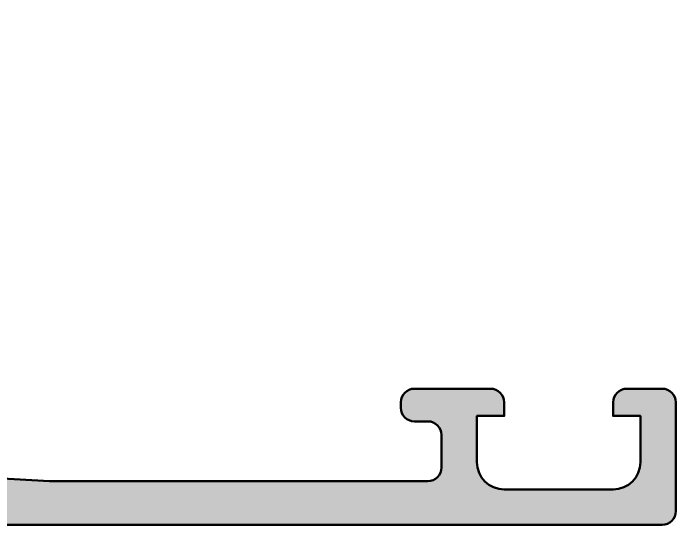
# Model space of a CAD drawing. Extents: x 0 to 67, y 0 to 82.7.
# Drawn here: x 42.67 to 67, y 0 to 18.8 of the extents above; entities that cross this region are included whole.
import ezdxf

# ---------------------------------------------------------------- set-up
doc = ezdxf.new("R2010")
doc.units = 0
doc.layers.add('0S-Alu contour', color=7, linetype='Continuous', lineweight=50)
doc.layers.add('0S-Alu hatch', color=252, linetype='Continuous', lineweight=25)

# ---------------------------------------------------------------- blocks, each defined once
blk = doc.blocks.new('357410__69F29B72_6707_44F7_B56D_9465101F1DC2_')
at = {"layer": '0S-Alu hatch'}
h = blk.add_hatch(color=256, dxfattribs=at)
edge = h.paths.add_edge_path()
edge.add_arc((1.499999999999549, 12.49885488013193), 0.4999999999997762, 90.0000000000259, 180)
edge.add_line((0.9999999999997735, 12.49885488013193), (1.000000000000454, 7.999999999999529))
edge.add_arc((1.499999999999771, 7.99999999999919), 0.499999999999317, 180, 269.9999999999481)
edge.add_line((1.499999999999318, 7.499999999999873), (2.999620259335415, 7.499999999999416))
edge.add_line((2.999620259335415, 7.499999999999416), (2.999620259335186, 7.46421836450143))
edge.add_arc((3.164084523805417, 7.464218364501323), 0.1644642644702308, 180, 296.6479838913181)
edge.add_ellipse((3.798482728659506, 6.200000000000314), major_axis=(-1.250000000000136, 0), ratio=1, start_angle=63.352016108747705, end_angle=296.6479838912639, ccw=False)
edge.add_arc((3.164084523805594, 4.935781635498766), 0.1644642644706334, 63.3520161087329, 180)
edge.add_line((2.99962025933496, 4.935781635498766), (2.999620259334731, 4.900000017331747))
edge.add_line((2.999620259334731, 4.900000017331747), (0.5000228205135491, 4.900114101528616))
edge.add_arc((0.4999999999995341, 4.400114102049857), 0.4999999999995342, 89.99738496172033, 180)
edge.add_line((-1e-16, 4.400114102049857), (0, 0.5000228205134221))
edge.add_arc((0.4999999994796668, 0.5000000000004283), 0.5000000000004425, 179.9973849618429, 270.0000000000638)
edge.add_line((0.4999999994802236, -1.42e-14), (66.50000000000041, -4.832e-13))
edge.add_arc((66.50000000000036, 0.4999999999993775), 0.4999999999998607, 270.0000000000065, 360)
edge.add_line((67.00000000000021, 0.4999999999993775), (66.99999999999955, 4.499999999999744))
edge.add_arc((66.5, 4.500000000000198), 0.4999999999995453, 0, 89.99999999992184)
edge.add_line((66.50000000000068, 4.999999999999744), (65.19999999999959, 4.999999999999744))
edge.add_arc((65.19999999999948, 4.500000000000099), 0.4999999999996448, 89.99999999998697, 180)
edge.add_line((64.69999999999983, 4.500000000000099), (64.69999999999959, 3.999999999999744))
edge.add_line((64.69999999999959, 3.999999999999744), (65.69999999999959, 3.999999999999743))
edge.add_line((65.69999999999959, 3.999999999999743), (65.69999999999958, 2.29999999999994))
edge.add_ellipse((64.69999999999963, 2.299999999999744), major_axis=(-0.999999999999943, 0), ratio=1, start_angle=90.00000000001222, end_angle=180, ccw=False)
edge.add_line((64.69999999999985, 1.299999999999807), (60.69999999999915, 1.299999999999698))
edge.add_ellipse((60.69999999999983, 2.299999999999244), major_axis=(-0.9999999999995461, 0), ratio=1, start_angle=0, end_angle=89.99999999996089, ccw=False)
edge.add_line((59.70000000000029, 2.299999999999247), (59.70000000000005, 3.999999999999532))
edge.add_line((59.70000000000005, 3.999999999999532), (60.6999999999996, 3.99999999999963))
edge.add_line((60.6999999999996, 3.99999999999963), (60.6999999999996, 4.49999999999963))
edge.add_arc((60.19999999999971, 4.499999999999849), 0.4999999999998935, 0, 89.99999999998779)
edge.add_line((60.19999999999981, 4.999999999999742), (57.39999999999987, 4.999999999999744))
edge.add_arc((57.40000000000008, 4.499999999999753), 0.4999999999999903, 90.00000000002362, 180)
edge.add_line((56.90000000000008, 4.499999999999753), (56.89999999999987, 4.299999999999923))
edge.add_arc((57.40000000000003, 4.299999999999855), 0.5000000000001564, 180, 269.9999999999796)
edge.add_line((57.39999999999986, 3.799999999999698), (57.89999999999963, 3.799999999999699))
edge.add_ellipse((57.89999999999942, 3.299999999999034), major_axis=(-0.5000000000006648, 0), ratio=1, start_angle=180, end_angle=269.99999999997556, ccw=False)
edge.add_line((58.40000000000008, 3.299999999999029), (58.39999999999985, 2.099999999999305))
edge.add_ellipse((57.89999999999991, 2.099999999999828), major_axis=(-0.4999999999999432, 0), ratio=1, start_angle=89.99999999996578, end_angle=180, ccw=False)
edge.add_line((57.8999999999996, 1.599999999999883), (43.99999999999705, 1.599999999999781))
edge.add_line((43.99999999999705, 1.599999999999781), (37.94295020946173, 1.946117130887486))
edge.add_ellipse((38.00000000000016, 2.944488465311615), major_axis=(-1.000000000000146, 0), ratio=1, start_angle=0, end_angle=86.72951207682178, ccw=False)
edge.add_line((37.00000000000001, 2.944488465311611), (37, 8.79999999961901))
edge.add_ellipse((37.52500000039982, 9.299999999999752), major_axis=(-0.7250000005521066, 0), ratio=1, start_angle=-43.60281897267538, end_angle=43.602818972701414, ccw=False)
edge.add_line((36.99999999999977, 9.800000000380257), (36.99999999999977, 12.49999999999906))
edge.add_ellipse((37.07896834824692, 12.76796818220607), major_axis=(-0.2793616772218706, 0), ratio=1, start_angle=-1.1645893740699762, end_angle=73.5801235805103, ccw=False)
edge.add_line((36.79966437719669, 12.77364607404976), (36.79966437719599, 13.22724007405143))
edge.add_ellipse((37.07853247283917, 13.232900733528), major_axis=(-0.2789255417371477, 0), ratio=1, start_angle=-73.57540544472249, end_angle=1.162870072786177, ccw=False)
edge.add_line((36.99966537719637, 13.50044407405104), (36.99966537719568, 15.3804550740592))
edge.add_arc((36.69966537719584, 15.38045507405989), 0.2999999999998337, 0, 89.99999999989144)
edge.add_line((36.69966537719641, 15.68045507405972), (35.71969105815378, 15.68045507405961))
edge.add_arc((35.71969105815321, 15.38045507405976), 0.2999999999998515, 89.99999999989144, 180)
edge.add_line((35.41969105815336, 15.38045507405976), (35.41969105815314, 12.62045707405943))
edge.add_ellipse((35.29969105724364, 12.62045707405956), major_axis=(-0.1200000009094992, 0), ratio=1, start_angle=88.05338239233407, end_angle=180, ccw=False)
edge.add_line((35.29561485512317, 12.50052632406377), (30.99999999999977, 12.49999999999909))
edge.add_ellipse((30.99999999999976, 12.99999999999909), major_axis=(-0.5, 0), ratio=1, start_angle=0, end_angle=90.0000000000004, ccw=False)
edge.add_line((30.49999999999977, 12.99999999999909), (30.49999999999977, 13.6999999999991))
edge.add_line((30.49999999999977, 13.6999999999991), (31.88149545762215, 16.09282032302664))
edge.add_arc((31.76188021535149, 16.16188021535078), 0.1381197846482828, 330.0000000000019, 457.702437494094)
edge.add_arc((32.2095420388012, 11.32006509418352), 5.000465915440444, 95.34922800961911, 158.1878454940753)
edge.add_ellipse((27.10287083966966, 13.36384457125108), major_axis=(-0.499999999999996, 0), ratio=1, start_angle=64.99999999999778, end_angle=158.1878454940761, ccw=False)
edge.add_line((26.89156170879929, 12.91069067773277), (21.72007566707026, 15.32219422303301))
edge.add_ellipse((21.93138479794065, 15.77534811655134), major_axis=(-0.5000000000000233, 0), ratio=1, start_angle=20.819289221719828, end_angle=64.9999999999971, ccw=False)
edge.add_arc((16.79050139666486, 13.82052898054743), 4.999999999999972, 20.81928922171844, 84.6507719903807)
edge.add_arc((17.23811978464874, 18.66188021535146), 0.1381197846482985, 82.29756250590837, 209.9999999999924)
edge.add_line((17.11850454237807, 18.59282032302732), (18.50000000000045, 16.19999999999978))
edge.add_line((18.50000000000045, 16.19999999999978), (18.50000000000045, 15.49999999999977))
edge.add_ellipse((18.00000000000046, 15.49999999999976), major_axis=(-0.4999999999999929, 0), ratio=1, start_angle=89.9999999999996, end_angle=180, ccw=False)
edge.add_line((18.00000000000045, 14.99999999999977), (13.70119006412938, 15.00000615864176))
edge.add_ellipse((13.69997431904355, 15.11999999999934), major_axis=(-0.1199999999994153, 0), ratio=1, start_angle=0, end_angle=90.58048545044471, ccw=False)
edge.add_line((13.57997431904414, 15.11999999999934), (13.57997431904254, 17.87999800000021))
edge.add_arc((13.27997431904338, 17.87999800000089), 0.299999999999164, 0, 89.99999999989178)
edge.add_line((13.27997431904395, 18.17999800000005), (12.30000000000063, 18.17999799999971))
edge.add_arc((12.3000000000004, 17.87999799999976), 0.2999999999999545, 89.99999999995693, 180)
edge.add_line((12.00000000000045, 17.87999799999976), (11.99999999999999, 15.9999869999916))
edge.add_ellipse((11.92113290435717, 15.73244365946828), major_axis=(-0.2789255417374166, 0), ratio=1, start_angle=178.8371299271536, end_angle=253.575405444735, ccw=False)
edge.add_line((12.20000100000061, 15.72678299999141), (12.2000010000006, 15.27318899999043))
edge.add_ellipse((11.92116355345789, 15.26752059199266), major_axis=(-0.2788950563270881, 0), ratio=1, start_angle=106.4198764194081, end_angle=181.1645893739749, ccw=False)
edge.add_line((12.00000000000044, 14.99999999999975), (3.499999999999769, 14.99999999999964))
edge.add_arc((3.499999999999827, 14.49999999999981), 0.4999999999998295, 90.00000000000674, 180)
edge.add_line((2.999999999999998, 14.49999999999981), (2.999999999999546, 13.49885488013159))
edge.add_ellipse((2.499999999999711, 13.49885488013176), major_axis=(-0.4999999999998348, 0), ratio=1, start_angle=89.9999999999547, end_angle=180, ccw=False)
edge.add_line((2.499999999999316, 12.99885488013192), (1.499999999999323, 12.9988548801317))
edge = h.paths.add_edge_path()
edge.add_arc((3.900000000286921, 11.79885483518672), 0.4999999999996962, 269.9999974225636, 359.9980588020262)
edge.add_line((4.399999999999649, 11.79883789503868), (4.400030532214473, 12.70001694014851))
edge.add_ellipse((4.900030531927073, 12.7), major_axis=(-0.4999999999995684, 0), ratio=1, start_angle=270.00000000002615, end_angle=359.99805880202615, ccw=False)
edge.add_line((4.900030531926844, 13.19999999999957), (21.42788536740385, 13.19999999999979))
edge.add_ellipse((21.42788536740385, 12.69999999999981), major_axis=(-0.4999999999999786, 0), ratio=1, start_angle=244.99999999999602, end_angle=269.9999999999996, ccw=False)
edge.add_line((21.63919449827422, 13.1531538935181), (26.79953820045112, 10.74684610648078))
edge.add_arc((27.01084733132149, 11.19999999999911), 0.5000000000000036, 244.9999999999982, 270.0000000000008)
edge.add_line((27.01084733132149, 10.6999999999991), (35.10000000000011, 10.69999999999907))
edge.add_ellipse((35.10000000000012, 10.19999999999906), major_axis=(-0.5, 0), ratio=1, start_angle=180, end_angle=270.00000000000165, ccw=False)
edge.add_line((35.60000000000012, 10.19999999999906), (35.5999999999999, 2.099999999999525))
edge.add_ellipse((35.10000000000001, 2.099999999999652), major_axis=(-0.499999999999885, 0), ratio=1, start_angle=89.99999999998698, end_angle=180, ccw=False)
edge.add_line((35.0999999999999, 1.599999999999767), (1.90000000000009, 1.599999999999781))
edge.add_ellipse((1.899999999999749, 2.099999999999667), major_axis=(-0.4999999999998864, 0), ratio=1, start_angle=0, end_angle=90.00000000003911, ccw=False)
edge.add_line((1.399999999999863, 2.099999999999667), (1.399999999999423, 2.999999999999722))
edge.add_ellipse((1.899999999999601, 2.999999999999722), major_axis=(-0.5000000000001777, 0), ratio=1, start_angle=269.9999999999959, end_angle=360, ccw=False)
edge.add_line((1.899999999999636, 3.4999999999999), (3.798482728659336, 3.499999999999872))
edge.add_arc((3.798482728659281, 6.200000000014792), 2.70000000001492, 270.0000000000012, 466.3065154694726)
edge.add_ellipse((2.900000000003705, 9.271274781995494), major_axis=(-0.5000000000042966, 0), ratio=1, start_angle=0, end_angle=106.3065154694747, ccw=False)
edge.add_line((2.399999999999409, 9.271274781995494), (2.400000000000091, 10.79885488014687))
edge.add_ellipse((2.899999999999772, 10.79885488014687), major_axis=(-0.4999999999996808, 0), ratio=1, start_angle=269.99999742256654, end_angle=360, ccw=False)
edge.add_line((2.900000022492122, 11.29885488014655), (3.899999977794545, 11.29885483518702))
at = {"layer": '0S-Alu contour', "color": 7}
for points in [[(17.11850454237807, 18.59282032302732), (18.50000000000045, 16.19999999999978), (18.50000000000045, 15.49999999999977)], [(13.27997431904395, 18.17999800000005), (12.30000000000063, 18.17999799999971)], [(12.00000000000045, 17.87999799999976), (11.99999999999999, 15.9999869999916)], [(13.57997431904414, 15.11999999999934), (13.57997431904254, 17.87999800000021)], [(30.49999999999977, 12.99999999999909), (30.49999999999977, 13.6999999999991), (31.88149545762215, 16.09282032302664)], [(12.20000100000061, 15.72678299999141), (12.2000010000006, 15.27318899999043)], [(36.69966537719641, 15.68045507405972), (35.71969105815378, 15.68045507405961)], [(35.41969105815336, 15.38045507405976), (35.41969105815314, 12.62045707405943)], [(36.99966537719637, 13.50044407405104), (36.99966537719568, 15.3804550740592)], [(26.89156170879929, 12.91069067773277), (21.72007566707026, 15.32219422303301)], [(12.00000000000044, 14.99999999999975), (3.499999999999769, 14.99999999999964)], [(18.00000000000045, 14.99999999999977), (13.70119006412938, 15.00000615864176)], [(2.999999999999998, 14.49999999999981), (2.999999999999546, 13.49885488013159)], [(4.900030531926844, 13.19999999999957), (21.42788536740385, 13.19999999999979)], [(21.63919449827422, 13.1531538935181), (26.79953820045112, 10.74684610648078)], [(36.79966437719669, 12.77364607404976), (36.79966437719599, 13.22724007405143)], [(2.499999999999316, 12.99885488013192), (1.499999999999323, 12.9988548801317)], [(4.399999999999649, 11.79883789503868), (4.400030532214473, 12.70001694014851)], [(0.9999999999997735, 12.49885488013193), (1.000000000000454, 7.999999999999529)], [(35.29561485512317, 12.50052632406377), (30.99999999999977, 12.49999999999909)], [(36.99999999999977, 9.800000000380257), (36.99999999999977, 12.49999999999906)], [(2.900000022492122, 11.29885488014655), (3.899999977794545, 11.29885483518702)], [(2.399999999999409, 9.271274781995494), (2.400000000000091, 10.79885488014687)], [(27.01084733132149, 10.6999999999991), (35.10000000000011, 10.69999999999907)], [(35.60000000000012, 10.19999999999906), (35.5999999999999, 2.099999999999525)], [(37.00000000000001, 2.944488465311611), (37, 8.79999999961901)], [(1.499999999999318, 7.499999999999873), (2.999620259335415, 7.499999999999416), (2.999620259335186, 7.46421836450143)], [(2.99962025933496, 4.935781635498766), (2.999620259334731, 4.900000017331747), (0.5000228205135491, 4.900114101528616)], [(60.19999999999981, 4.999999999999742), (57.39999999999987, 4.999999999999744)], [(66.50000000000068, 4.999999999999744), (65.19999999999959, 4.999999999999744)], [(-1e-16, 4.400114102049857), (0, 0.5000228205134221)], [(56.90000000000008, 4.499999999999753), (56.89999999999987, 4.299999999999923)], [(59.70000000000029, 2.299999999999247), (59.70000000000005, 3.999999999999532), (60.6999999999996, 3.99999999999963), (60.6999999999996, 4.49999999999963)], [(64.69999999999983, 4.500000000000099), (64.69999999999959, 3.999999999999744), (65.69999999999959, 3.999999999999743), (65.69999999999958, 2.29999999999994)], [(67.00000000000021, 0.4999999999993775), (66.99999999999955, 4.499999999999744)], [(57.39999999999986, 3.799999999999698), (57.89999999999963, 3.799999999999699)], [(1.899999999999636, 3.4999999999999), (3.798482728659336, 3.499999999999872)], [(58.40000000000008, 3.299999999999029), (58.39999999999985, 2.099999999999305)], [(1.399999999999863, 2.099999999999667), (1.399999999999423, 2.999999999999722)], [(57.8999999999996, 1.599999999999883), (43.99999999999705, 1.599999999999781), (37.94295020946173, 1.946117130887486)], [(35.0999999999999, 1.599999999999767), (1.90000000000009, 1.599999999999781)], [(64.69999999999985, 1.299999999999807), (60.69999999999915, 1.299999999999698)], [(0.4999999994802236, -1.42e-14), (66.50000000000041, -4.832e-13)]]:
    blk.add_lwpolyline(points, dxfattribs=at)
for centre, radius, start, end in [((17.23811978464874, 18.66188021535146), 0.1381197846482985, 82.29756250590837, 209.9999999999924), ((16.79050139666486, 13.82052898054743), 4.999999999999972, 20.81928922171844, 84.6507719903807), ((12.3000000000004, 17.87999799999976), 0.2999999999999545, 89.99999999995693, 180), ((13.27997431904338, 17.87999800000089), 0.299999999999164, 0, 89.99999999989178), ((32.2095420388012, 11.32006509418352), 5.000465915440444, 95.34922800961911, 158.1878454940753), ((31.76188021535149, 16.16188021535078), 0.1381197846482828, 330.0000000000019, 97.70243749409408), ((35.71969105815321, 15.38045507405976), 0.2999999999998515, 89.99999999989144, 180), ((36.69966537719584, 15.38045507405989), 0.2999999999998337, 0, 89.99999999989144), ((3.499999999999827, 14.49999999999981), 0.4999999999998295, 90.00000000000674, 180), ((1.499999999999549, 12.49885488013193), 0.4999999999997762, 90.0000000000259, 180), ((3.900000000286921, 11.79885483518672), 0.4999999999996962, 269.9999974225636, 359.9980588020262), ((27.01084733132149, 11.19999999999911), 0.5000000000000036, 244.9999999999982, 270.0000000000008), ((3.798482728659281, 6.200000000014792), 2.70000000001492, 270.0000000000012, 106.3065154694727), ((1.499999999999771, 7.99999999999919), 0.499999999999317, 180, 269.9999999999481), ((3.164084523805417, 7.464218364501323), 0.1644642644702308, 180, 296.6479838913181), ((0.4999999999995341, 4.400114102049857), 0.4999999999995342, 89.99738496172033, 180), ((3.164084523805594, 4.935781635498766), 0.1644642644706334, 63.3520161087329, 180), ((57.40000000000008, 4.499999999999753), 0.4999999999999903, 90.00000000002362, 180), ((60.19999999999971, 4.499999999999849), 0.4999999999998935, 0, 89.99999999998779), ((65.19999999999948, 4.500000000000099), 0.4999999999996448, 89.99999999998697, 180), ((66.5, 4.500000000000198), 0.4999999999995453, 0, 89.99999999992184), ((57.40000000000003, 4.299999999999855), 0.5000000000001564, 180, 269.9999999999796), ((0.4999999994796668, 0.5000000000004283), 0.5000000000004425, 179.9973849618429, 270.0000000000638), ((66.50000000000036, 0.4999999999993775), 0.4999999999998607, 270.0000000000065, 0)]:
    blk.add_arc(centre, radius, start, end, dxfattribs=at)
at = {"layer": '0S-Alu contour', "color": 7, "extrusion": (0, 0, -1)}
for centre, radius, start, end in [((-11.92113290435717, 15.73244365946828), 0.2789255417374166, 106.424594555265, 181.1628700728464), ((-21.93138479794065, 15.77534811655134), 0.5000000000000233, 295.0000000000029, 339.1807107782802), ((-18.00000000000046, 15.49999999999976), 0.4999999999999929, 180, 270.0000000000004), ((-11.92116355345789, 15.26752059199266), 0.2788950563270881, 178.8354106260251, 253.5801235805919), ((-13.69997431904355, 15.11999999999934), 0.1199999999994153, 269.4195145495553, 0), ((-2.499999999999711, 13.49885488013176), 0.4999999999998348, 180, 270.0000000000454), ((-37.07853247283917, 13.232900733528), 0.2789255417371477, 358.8371299272138, 73.57540544472253), ((-4.900030531927073, 12.7), 0.4999999999995684, 0.0019411979738599, 89.99999999997382), ((-21.42788536740385, 12.69999999999981), 0.4999999999999786, 90.0000000000004, 115.000000000004), ((-27.10287083966966, 13.36384457125108), 0.499999999999996, 201.8121545059239, 295.0000000000022), ((-30.99999999999976, 12.99999999999909), 0.5, 269.9999999999996, 0), ((-37.07896834824692, 12.76796818220607), 0.2793616772218706, 286.4198764194897, 1.164589374070008), ((-35.29969105724364, 12.62045707405956), 0.1200000009094992, 180, 271.9466176076659), ((-2.899999999999772, 10.79885488014687), 0.4999999999996808, 0, 90.00000257743346), ((-35.10000000000012, 10.19999999999906), 0.5, 89.99999999999837, 180), ((-37.52500000039982, 9.299999999999752), 0.7250000005521066, 316.3971810272986, 43.60281897267536), ((-2.900000000003705, 9.271274781995494), 0.5000000000042966, 253.6934845305253, 0), ((-3.798482728659506, 6.200000000000314), 1.250000000000136, 63.35201610873609, 296.6479838912523), ((-57.89999999999942, 3.299999999999034), 0.5000000000006648, 90.00000000002441, 180), ((-1.899999999999601, 2.999999999999722), 0.5000000000001777, 0, 90.00000000000406), ((-38.00000000000016, 2.944488465311615), 1.000000000000146, 273.2704879231782, 0), ((-60.69999999999983, 2.299999999999244), 0.9999999999995461, 270.0000000000391, 0), ((-64.69999999999963, 2.299999999999744), 0.999999999999943, 180, 269.9999999999878), ((-1.899999999999749, 2.099999999999667), 0.4999999999998864, 269.9999999999609, 0), ((-35.10000000000001, 2.099999999999652), 0.499999999999885, 180, 270.000000000013), ((-57.89999999999991, 2.099999999999828), 0.4999999999999432, 180, 270.0000000000342)]:
    blk.add_arc(centre, radius, start, end, dxfattribs=at)
blk = doc.blocks.new('358950__E9B5625C_F909_4A43_A092_5385A5551C10_')
at = {"layer": '0S-Alu contour', "color": 7}
blk.add_blockref('357410__69F29B72_6707_44F7_B56D_9465101F1DC2_', (0, 0), dxfattribs=at)

msp = doc.modelspace()

# ---------------------------------------------------------------- block references
at = {"layer": '0S-Alu contour', "color": 7}
msp.add_blockref('358950__E9B5625C_F909_4A43_A092_5385A5551C10_', (0, 0), dxfattribs=at)

doc.saveas('drawing.dxf')
